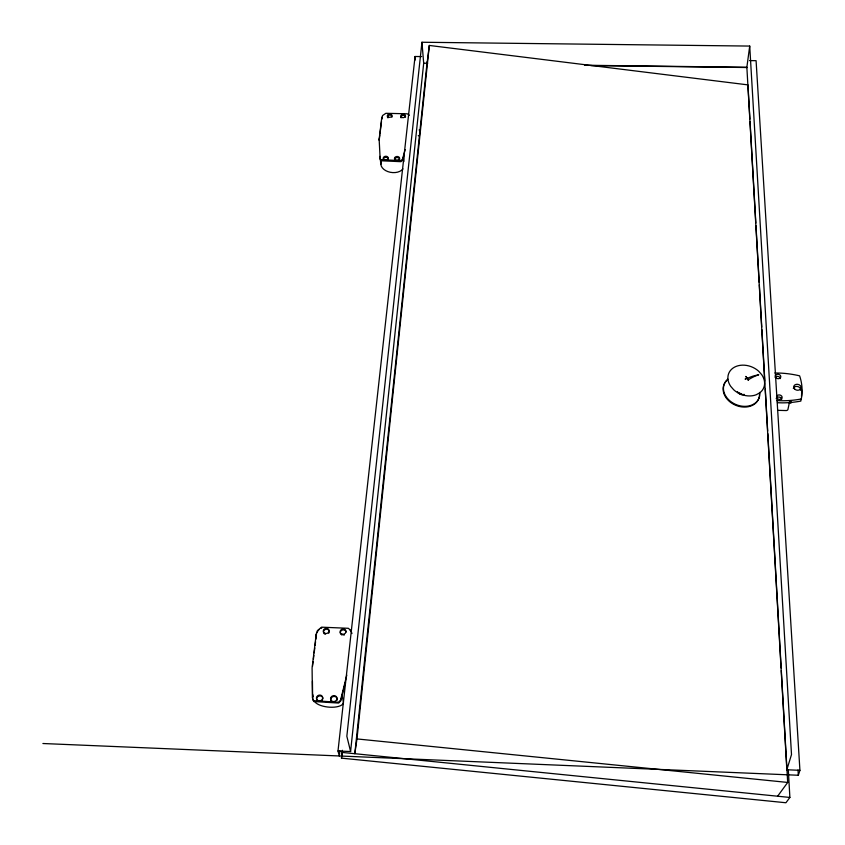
<?xml version="1.0" encoding="UTF-8"?>
<svg xmlns="http://www.w3.org/2000/svg" width="845" height="845" viewBox="0 0 845 845"><rect width="100%" height="100%" fill="white"/><g stroke="black" fill="none" stroke-linecap="round" stroke-linejoin="round"><path stroke-width="1.27" d="M759.803 392.386L759.581 396.294A18.759 14.671 22.5 0 1 733.83 403.53A18.759 14.671 22.5 0 1 727.841 379.151M379.257 140.302L379.373 138.791M427.179 61.643L354.826 753.708L356.981 738.931L429.313 45.45L747.952 84.88L749.906 119.103M421.644 56.573L415.053 56.499L338 751.004L350.59 751.532L423.694 63.217L421.951 42.25L749.716 46.074L791.501 754.564L786.843 769.774L799.919 770.323L756.085 60.682L749.504 60.597M421.951 42.25L346.841 736.248L350.59 751.532M788.3 769.784L789.885 797.448L785.924 802.75L341.475 758.145L342.341 750.286M339.88 750.719L339.299 755.969L338 751.004M402.97 168.915A11.745 7.922 7.3 0 1 390.221 172.274A11.745 7.922 7.3 0 1 380.852 164.384L381.179 161.712M351.953 633.57L350.928 630.613L348.341 628.3L321.554 627.17L317.456 630.539L316.273 633.718L312.09 667.962L312.439 697.653M312.492 666.42L313.094 661.582M313.4 659.121L313.865 655.382M314.171 652.889L314.794 647.904M315.111 645.4L315.576 641.661M315.882 639.169L316.463 634.584M409.402 115.258L407.29 113.8L385.869 113.304L382.658 115.48L381.782 117.508L379.151 139.235L380.155 159.008A5.778 4.257 -5.1 0 0 381.053 160.772L400.921 161.68L402.569 160.275A3.961 2.915 -4.6 0 0 402.748 159.568L403.994 155.195M379.236 139.879L379.849 134.957M379.996 133.742L381.507 121.553M426.714 66.047L429.313 45.45M341.475 758.145L342.214 752.441L789.885 797.448M786.843 769.774L746.864 67.283L749.716 46.074M789.346 401.85L789.082 402.811L790.909 402.854L791.047 402.199L790.128 402.167L791.1 401.945M789.462 402.188L787.92 409.508A2.07 1.141 -3.1 0 1 786.283 410.564L777.516 410.332M346.788 675.134L340.873 698.931A5.028 4.595 -20 0 1 340.609 700.051L338.486 702.248L313.706 700.706A7.204 6.538 -21.2 0 1 312.47 697.653M345.457 682.021L341.042 699.745A5.028 4.595 -20.1 0 1 340.788 700.864L338.665 703.061L313.907 701.53M405.167 149.649L402.664 158.511A3.961 2.915 -4.6 0 1 402.474 159.219L400.826 160.613L380.958 159.705A5.788 4.257 -5.1 0 1 380.06 157.941M42.905 743.515L798.324 775.256L799.919 770.323M316.917 632.926L317.255 632.144M382.458 117.022L381.813 119.124L381.708 118.046M317.646 631.395L318.111 630.708M777.622 796.222L787.688 782.438L781.319 670.571M318.618 630.074L319.178 629.504M321.068 628.268L321.744 628.036M423.694 63.217L427.654 63.269M584.624 65.245L746.864 67.283M590.655 65.561L747.223 67.526M776.566 400.604L782.84 400.752A83.085 64.907 9.3 0 0 801.292 398.967A67.283 54.038 8.9 0 0 799.623 375.835A87.394 71.16 12.3 0 0 781.065 373.131L774.865 372.972M777.4 402.738L782.407 402.864A82.937 64.854 9.4 0 0 800.828 401.079A67.156 53.995 8.9 0 0 801.218 398.787M356.981 738.931L787.688 782.438M350.2 630.328L351.087 631.479M790.614 401.702L790.909 402.854M312.587 694.241L313.199 696.724M316.157 634.574L316.347 635.429M342.088 695.551L343.397 701.762A14.777 6.042 5.8 0 1 332.053 707.254A14.777 6.042 5.8 0 1 315.005 702.058M380.028 156.336L380.852 164.384M415.053 56.499L415.36 59.932M403.498 156.927L403.889 161.522M798.007 769.985L798.324 775.256M750.054 121.733L755.831 223.069M755.979 225.71L759.201 282.304M759.349 284.934L761.746 327.047M761.905 329.687L764.82 381.01M765.274 388.911L767.672 431.024M767.82 433.665L781.171 667.941M312.439 681.345L312.639 698.477A7.193 6.538 -21.2 0 0 313.886 701.54M316.896 700.125A3.158 2.873 -21.3 0 1 319.304 695.953A3.158 2.873 -21.3 0 1 322.874 698.931M322.283 700.368A3.158 2.873 -21.3 0 1 321.713 700.949M344.411 634.88A2.947 2.641 -15.5 0 1 343.683 635.113M342.172 635.049A2.947 2.641 -15.5 0 1 341.496 634.753M340.947 634.299A2.947 2.641 -15.5 0 1 342.024 630.148A2.947 2.641 -15.5 0 1 346.101 631.944M329.212 631.923A2.905 2.588 -16.7 0 1 328.673 633.211M325.304 634.289A2.905 2.588 -16.7 0 1 324.554 629.874A2.905 2.588 -16.7 0 1 329.201 631.236M332.064 701.963A3.253 2.968 -20.2 0 1 331.208 698.033A3.253 2.968 -20.2 0 1 335.38 696.66A3.253 2.968 -20.2 0 1 336.965 700.347M775.15 377.493A2.767 2.197 10.4 0 1 778.118 376.447A2.767 2.197 10.4 0 1 780.379 378.592M776.217 398.65A2.788 2.239 11 0 1 779.153 397.076A2.788 2.239 11 0 1 781.699 399.379M801.525 389.503A67.156 53.995 8.9 0 1 801.472 396.485M793.328 388.52A3.718 2.957 11.4 0 1 797.691 386.524A3.718 2.957 11.4 0 1 800.553 390.253M387.971 117.867A2.303 1.658 -4.7 0 1 389.334 115.11A2.303 1.658 -4.7 0 1 391.89 117.212M398.206 161.099A2.567 1.891 -4.7 0 1 395.65 161.036M394.805 160.318A2.567 1.891 -4.7 0 1 396.664 157.592A2.567 1.891 -4.7 0 1 399.664 159.494M401.1 117.846A2.334 1.69 -4.3 0 1 400.91 117.434M400.889 116.99A2.334 1.69 -4.3 0 1 403.403 115.364A2.334 1.69 -4.3 0 1 405.537 117.106M388.288 159.209A2.482 1.827 -5.1 0 1 387.855 160.117M383.577 160.011A2.482 1.827 -5.1 0 1 385.077 157.434A2.482 1.827 -5.1 0 1 388.267 158.733M419.078 130.024A20.85 15.337 9.3 0 1 420.324 129.676M419.352 135.865A81.183 57.809 9.3 0 1 418.264 135.644M741.794 393.897A3.655 2.862 22.5 0 1 739.238 392.745M759.475 393.094A18.748 14.661 22.6 0 1 735.731 405.294A18.748 14.661 22.6 0 1 727.534 379.87M744.202 394.372A4.616 3.612 22.5 0 1 737.421 391.552M775.34 375.888L775.309 376.469A2.767 2.197 10.4 0 0 779.428 378.475A2.767 2.197 10.4 0 0 779.639 374.757A2.767 2.197 10.4 0 0 775.34 375.888M747.128 378.454L748.131 379.912L749.462 379.109A30.547 9.665 -40.2 0 1 754.585 376.374L758.736 374.757L754.089 375.814A31.107 11.851 -33.4 0 0 748.385 377.895L745.1 379.088L747.086 378.137L748.512 380.229L745.871 376.395L747.128 378.454M759.813 392.777L756.127 394.795A18.917 14.724 22.4 0 1 733.735 389.809L730.671 386.292A18.917 14.724 22.4 0 1 734.485 367.163A18.917 14.724 22.4 0 1 758.641 371.187L761.715 374.662A18.917 14.724 22.4 0 1 759.813 392.777M332.624 701.477A3.264 2.968 -20.2 0 0 336.965 697.97A3.264 2.968 -20.2 0 0 331.758 696.386A3.264 2.968 -20.2 0 0 332.624 701.477M318.428 700.759A3.158 2.873 -21.3 0 0 322.663 697.357A3.158 2.873 -21.3 0 0 317.614 695.826A3.158 2.873 -21.3 0 0 318.428 700.759M325.124 633.433A2.905 2.588 -16.7 0 0 329.022 630.381A2.905 2.588 -16.7 0 0 324.364 629.007A2.905 2.588 -16.7 0 0 325.124 633.433M342.003 634.194A2.947 2.641 -15.5 0 0 345.943 631.078A2.947 2.641 -15.5 0 0 341.2 629.683A2.947 2.641 -15.5 0 0 342.003 634.194M794.944 389.313A3.718 2.957 11.4 0 0 801.018 388.13A3.718 2.957 11.4 0 0 796.233 384.348A3.718 2.957 11.4 0 0 794.944 389.313M777.495 398.734A2.799 2.239 10.9 0 0 782.079 397.847A2.799 2.239 10.9 0 0 778.498 394.985A2.799 2.239 10.9 0 0 777.495 398.734M395.555 159.98A2.567 1.891 -4.7 0 0 399.569 158.427A2.567 1.891 -4.7 0 0 395.935 156.695A2.567 1.891 -4.7 0 0 395.555 159.98M388.309 117.075A2.303 1.658 -4.7 0 0 391.922 115.712A2.303 1.658 -4.7 0 0 388.658 114.191A2.303 1.658 -4.7 0 0 388.309 117.075M401.797 117.413A2.345 1.69 -4.3 0 0 405.452 116.029A2.345 1.69 -4.3 0 0 402.125 114.487A2.345 1.69 -4.3 0 0 401.797 117.413M384.295 159.642A2.482 1.827 -5.1 0 0 388.193 158.142A2.482 1.827 -5.1 0 0 384.676 156.473A2.482 1.827 -5.1 0 0 384.295 159.642"/></g></svg>
